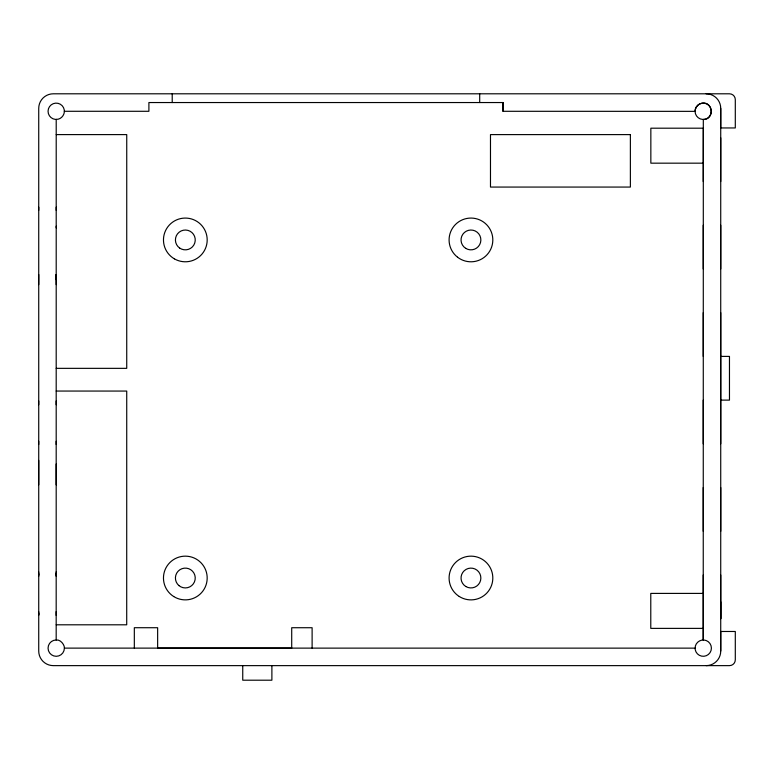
<?xml version="1.0" encoding="UTF-8"?>
<svg xmlns="http://www.w3.org/2000/svg" width="774" height="774" viewBox="0 0 774 774"><rect width="100%" height="100%" fill="white"/><g stroke="black" fill="none" stroke-linecap="round" stroke-linejoin="round"><path stroke-width="1.16" d="M38.729 210.383L38.729 207.151M38.7 576.33L38.7 573.679M38.71 460.424L38.71 484.872M56.212 227.895L56.212 226.192M56.212 210.383L56.221 207.151M695.139 648.138L695.207 649.589A8.156 8.156 0 0 0 703.982 656.265A8.156 8.156 0 0 0 711.403 648.109A8.156 8.156 0 0 0 703.924 640.011C699.348 639.624 694.965 643.494 695.139 648.138L64.377 648.119A8.156 8.156 0 0 1 56.241 656.304A8.156 8.156 0 0 1 48.056 648.167A8.156 8.156 0 0 1 56.183 639.982L56.212 119.38C61.098 119.612 65.093 114.697 64.271 109.966A8.156 8.156 0 0 0 55.602 103.145A8.156 8.156 0 0 0 48.056 111.185A8.156 8.156 0 0 0 55.409 119.409L56.212 119.38M56.192 576.33L56.192 573.679M134.328 648.119L134.328 627.714L157.644 627.724L157.644 648.119L291.711 648.119L291.711 627.724L312.116 627.724L312.116 648.119M701.408 103.377C697.751 104.122 695.052 107.663 695.081 111.359L503.013 111.292L503.013 102.545L148.898 102.545L148.898 111.292L64.31 111.282M703.237 574.985L703.237 640.04L703.314 119.448A8.156 8.156 0 0 0 710.387 107.344A8.156 8.156 0 0 0 696.377 106.87A8.156 8.156 0 0 0 702.618 119.428C714.489 120.638 713.405 100.775 701.737 103.271M706.159 665.63A14.571 14.571 0 0 0 720.729 651.06L720.729 108.37A14.571 14.571 0 0 0 706.159 93.799M38.71 400.961L38.71 404.744M38.71 441.277L38.71 444.508M38.7 615.417L38.7 613.008M38.7 575.101L38.7 571.87M38.7 614.73L38.7 611.634M56.192 441.277L56.192 444.508M56.202 400.961L56.202 404.744M56.183 615.417L56.183 611.634M56.192 575.101L56.192 571.87M56.212 134.599L126.743 134.608L126.733 368.347L56.202 368.347M703.305 163.169L650.847 163.169L650.847 128.194L703.305 128.194L703.237 181.532M720.729 356.398L729.466 356.398L729.466 400.119L720.729 400.119M56.202 391.054L126.733 391.063L126.713 624.802L56.183 624.802M703.237 593.406L650.779 593.406L650.779 628.382L703.237 628.382M56.183 639.982C60.672 639.314 64.59 645.09 64.368 647.77M720.729 601.804L720.729 618.707M720.729 108.37L720.729 127.952L735.3 127.952L735.3 99.633A5.824 5.824 0 0 0 729.476 93.799L53.3 93.799A14.571 14.571 0 0 0 38.729 108.37L38.729 651.05A14.571 14.571 0 0 0 53.3 665.63L729.466 665.63A5.824 5.824 0 0 0 735.3 659.796L735.3 631.478L720.729 631.478L720.729 651.06M720.729 137.811L720.729 181.532M720.729 225.244L720.729 268.965M720.729 312.677L720.729 443.831M720.729 487.552L720.729 531.274M720.729 574.985L720.729 618.707M703.237 225.244L703.237 268.965M703.237 312.677L703.237 356.398M703.237 400.119L703.237 443.831M703.237 487.552L703.237 531.274M503.013 102.545L503.013 111.292M479.696 93.799L479.696 102.545M271.887 665.63L271.887 680.201L242.746 680.201L242.746 665.63M172.215 93.799L172.215 102.545M56.212 279.704L56.212 274.528L56.212 284.629M56.192 463.994L56.192 484.872M38.729 274.528L38.729 284.629M630.375 134.608L490.484 134.608L490.484 187.066L630.375 187.066L630.375 134.608M174.392 258.855A21.856 21.856 0 0 0 207.19 239.95A21.856 21.856 0 0 0 174.411 220.996A21.856 21.856 0 0 0 174.392 258.855M457.55 257.2A21.856 21.856 0 0 0 492.612 242.91A21.856 21.856 0 0 0 462.697 219.69A21.856 21.856 0 0 0 457.55 257.2M459.234 596.473A21.856 21.856 0 0 0 492.796 578.942A21.856 21.856 0 0 0 460.83 558.644A21.856 21.856 0 0 0 459.234 596.473M173.724 596.541A21.856 21.856 0 0 0 207.171 578.807A21.856 21.856 0 0 0 175.088 558.702A21.856 21.856 0 0 0 173.724 596.541M465.696 248.338A9.907 9.907 0 0 0 480.857 240.288A9.907 9.907 0 0 0 466.306 231.184A9.907 9.907 0 0 0 465.696 248.338M179.636 248.048A9.907 9.907 0 0 0 195.203 240.811A9.907 9.907 0 0 0 181.155 230.952A9.907 9.907 0 0 0 179.636 248.048M465.88 586.537A9.907 9.907 0 0 0 480.857 578.159A9.907 9.907 0 0 0 466.112 569.374A9.907 9.907 0 0 0 465.88 586.537M178.958 585.608A9.907 9.907 0 0 0 195.087 579.736A9.907 9.907 0 0 0 181.938 568.706A9.907 9.907 0 0 0 178.958 585.608"/></g></svg>
